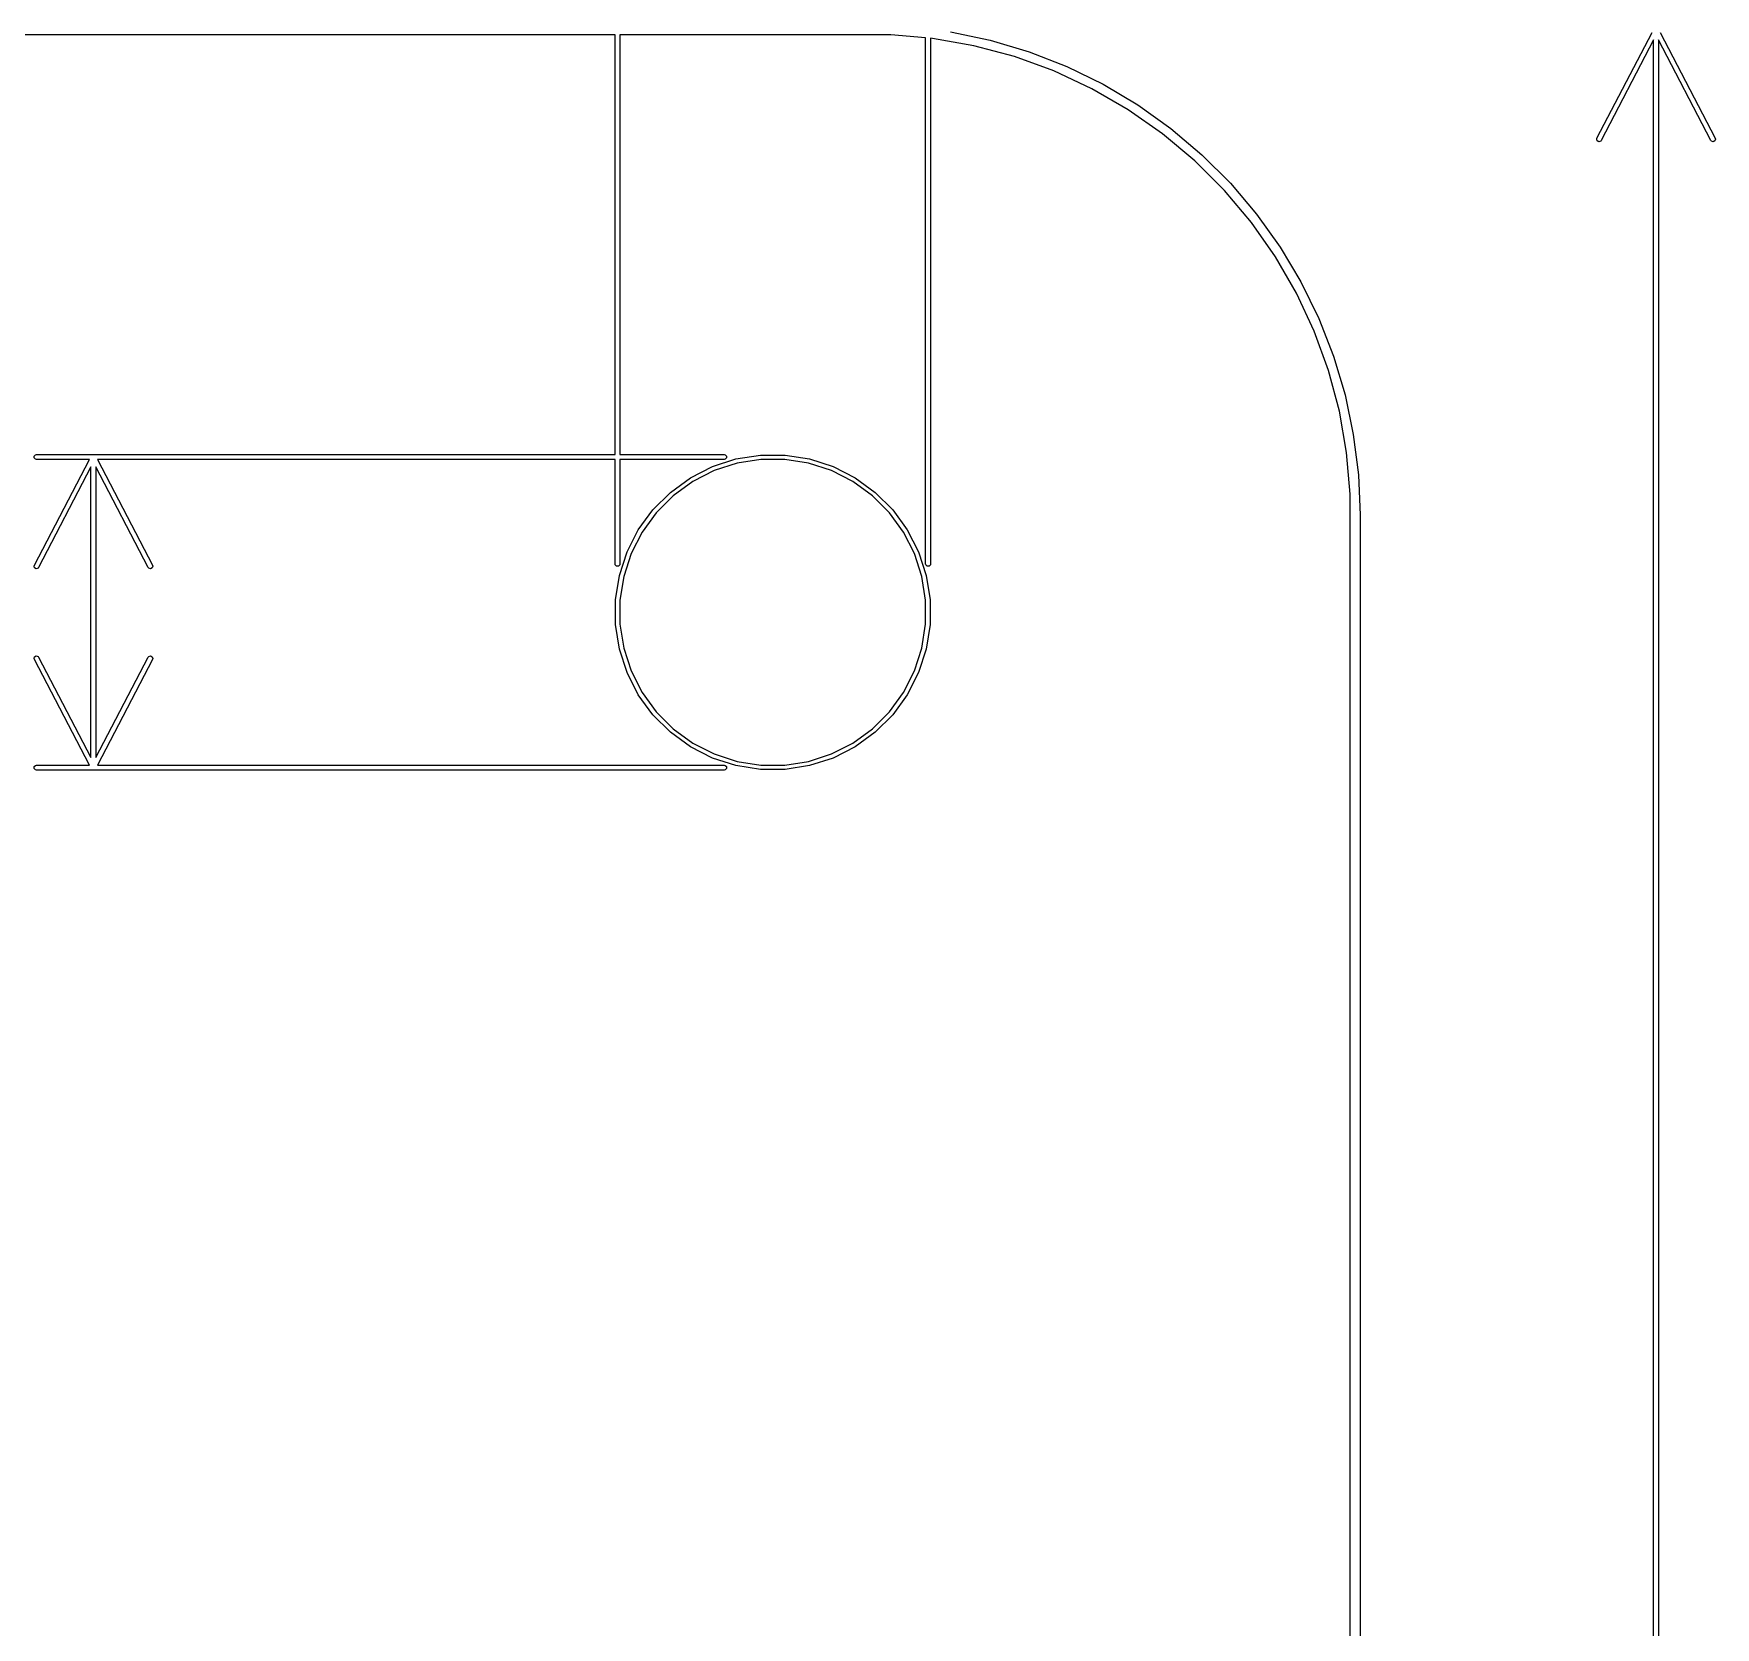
# Model space of a CAD drawing. Extents: x 2 to 13.8, y -9.5 to -0.7.
# Drawn here: x 13.125 to 13.808, y -1.829 to -1.183 of the extents above; entities that cross this region are included whole.
import ezdxf

# ---------------------------------------------------------------- set-up
doc = ezdxf.new("R2010")
doc.units = 0
doc.header["$MEASUREMENT"] = 0
doc.layers.add('BLACK', color=7, linetype='CONTINUOUS')

msp = doc.modelspace()

# ---------------------------------------------------------------- linework, layer by layer
at = {"layer": 'BLACK', "linetype": 'CONTINUOUS'}
for p, q in [((13.36122, -1.18307), (2.16535, -1.18307)), ((13.36122, -1.35335), (13.36122, -1.18307)), ((13.36319, -1.18307), (13.36319, -1.35335)), ((13.46457, -1.18307), (13.36319, -1.18307)), ((13.47308, -1.18307), (13.46457, -1.18307)), ((13.4872, -1.18431), (13.47308, -1.18307)), ((13.4872, -1.39764), (13.4872, -1.18431)), ((13.49003, -1.18455), (13.48917, -1.18448)), ((13.48917, -1.18448), (13.48917, -1.39764)), ((13.50679, -1.18751), (13.49003, -1.18455)), ((13.49729, -1.18185), (13.51337, -1.18522)), ((13.51337, -1.18522), (13.52912, -1.18991)), ((13.7595, -1.225), (13.78184, -1.18209)), ((13.78248, -1.18512), (13.76125, -1.22591)), ((13.78248, -9.4448), (13.78248, -1.18512)), ((13.80568, -1.22591), (13.78445, -1.18512)), ((13.78445, -1.18512), (13.78445, -9.4448)), ((13.78509, -1.18209), (13.80743, -1.225)), ((13.52322, -1.19191), (13.50679, -1.18751)), ((13.53922, -1.19773), (13.52322, -1.19191)), ((13.52912, -1.18991), (13.54443, -1.19588)), ((13.55464, -1.20493), (13.53922, -1.19773)), ((13.54443, -1.19588), (13.55919, -1.2031)), ((13.56938, -1.21343), (13.55464, -1.20493)), ((13.55919, -1.2031), (13.57331, -1.21151)), ((13.58332, -1.2232), (13.56938, -1.21343)), ((13.57331, -1.21151), (13.58668, -1.22106)), ((13.58668, -1.22106), (13.59922, -1.23168)), ((13.59635, -1.23413), (13.58332, -1.2232)), ((13.7594, -1.22537), (13.7595, -1.225)), ((13.75962, -1.22609), (13.7594, -1.22537)), ((13.76029, -1.22643), (13.75962, -1.22609)), ((13.76101, -1.22621), (13.76029, -1.22643)), ((13.76125, -1.22591), (13.76101, -1.22621)), ((13.80592, -1.22621), (13.80568, -1.22591)), ((13.80664, -1.22643), (13.80592, -1.22621)), ((13.80731, -1.22609), (13.80664, -1.22643)), ((13.80753, -1.22537), (13.80731, -1.22609)), ((13.80743, -1.225), (13.80753, -1.22537)), ((13.60839, -1.24617), (13.59635, -1.23413)), ((13.59922, -1.23168), (13.61084, -1.2433)), ((13.61932, -1.2592), (13.60839, -1.24617)), ((13.61084, -1.2433), (13.62146, -1.25584)), ((13.62909, -1.27314), (13.61932, -1.2592)), ((13.62146, -1.25584), (13.63101, -1.26921)), ((13.63759, -1.28788), (13.62909, -1.27314)), ((13.63101, -1.26921), (13.63942, -1.28333)), ((13.64479, -1.3033), (13.63759, -1.28788)), ((13.63942, -1.28333), (13.64664, -1.29809)), ((13.64664, -1.29809), (13.65261, -1.3134)), ((13.65061, -1.31929), (13.64479, -1.3033)), ((13.65261, -1.3134), (13.6573, -1.32915)), ((13.65501, -1.33573), (13.65061, -1.31929)), ((13.6573, -1.32915), (13.66067, -1.34523)), ((13.65797, -1.35249), (13.65501, -1.33573)), ((13.66067, -1.34523), (13.66271, -1.36153)), ((13.12561, -1.35395), (13.12614, -1.35342)), ((13.12561, -1.35471), (13.12561, -1.35395)), ((13.12614, -1.35524), (13.12561, -1.35471)), ((13.12565, -1.39823), (13.14798, -1.35531)), ((13.12614, -1.35342), (13.12652, -1.35335)), ((13.12652, -1.35531), (13.12614, -1.35524)), ((13.12652, -1.35335), (13.36122, -1.35335)), ((13.14798, -1.35531), (13.12652, -1.35531)), ((13.36122, -1.35531), (13.15123, -1.35531)), ((13.15123, -1.35531), (13.17357, -1.39823)), ((13.36122, -1.39764), (13.36122, -1.35531)), ((13.36319, -1.35335), (13.40551, -1.35335)), ((13.40551, -1.35531), (13.36319, -1.35531)), ((13.36319, -1.35531), (13.36319, -1.39764)), ((13.40071, -1.35822), (13.41026, -1.35511)), ((13.41068, -1.35684), (13.40139, -1.35986)), ((13.40551, -1.35335), (13.40589, -1.35342)), ((13.40589, -1.35524), (13.40551, -1.35531)), ((13.40589, -1.35342), (13.40642, -1.35395)), ((13.40642, -1.35471), (13.40589, -1.35524)), ((13.40642, -1.35395), (13.40642, -1.35471)), ((13.41026, -1.35511), (13.42018, -1.35354)), ((13.42032, -1.35531), (13.41068, -1.35684)), ((13.42018, -1.35354), (13.43022, -1.35354)), ((13.43008, -1.35531), (13.42032, -1.35531)), ((13.43972, -1.35684), (13.43008, -1.35531)), ((13.43022, -1.35354), (13.44013, -1.35511)), ((13.449, -1.35986), (13.43972, -1.35684)), ((13.44013, -1.35511), (13.44968, -1.35822)), ((13.65945, -1.36944), (13.65797, -1.35249)), ((13.14862, -1.35835), (13.12739, -1.39914)), ((13.14862, -1.47629), (13.14862, -1.35835)), ((13.17182, -1.39914), (13.15059, -1.35835)), ((13.15059, -1.35835), (13.15059, -1.47629)), ((13.38365, -1.36867), (13.39177, -1.36277)), ((13.3927, -1.36429), (13.3848, -1.37003)), ((13.39177, -1.36277), (13.40071, -1.35822)), ((13.40139, -1.35986), (13.3927, -1.36429)), ((13.4577, -1.36429), (13.449, -1.35986)), ((13.44968, -1.35822), (13.45862, -1.36277)), ((13.46559, -1.37003), (13.4577, -1.36429)), ((13.45862, -1.36277), (13.46675, -1.36867)), ((13.66271, -1.36153), (13.66339, -1.37795)), ((13.37655, -1.37577), (13.38365, -1.36867)), ((13.3848, -1.37003), (13.3779, -1.37693)), ((13.47249, -1.37693), (13.46559, -1.37003)), ((13.46675, -1.36867), (13.47384, -1.37577)), ((13.65945, -1.37795), (13.65945, -1.36944)), ((13.37065, -1.3839), (13.37655, -1.37577)), ((13.3779, -1.37693), (13.37216, -1.38482)), ((13.47823, -1.38482), (13.47249, -1.37693)), ((13.47384, -1.37577), (13.47975, -1.3839)), ((13.65945, -9.25197), (13.65945, -1.37795)), ((13.66339, -1.37795), (13.66339, -9.25197)), ((13.36609, -1.39284), (13.37065, -1.3839)), ((13.47975, -1.3839), (13.4843, -1.39284)), ((13.37216, -1.38482), (13.36773, -1.39352)), ((13.48266, -1.39352), (13.47823, -1.38482)), ((13.12554, -1.3986), (13.12565, -1.39823)), ((13.17357, -1.39823), (13.17367, -1.3986)), ((13.3613, -1.39801), (13.36122, -1.39764)), ((13.36183, -1.39855), (13.3613, -1.39801)), ((13.36311, -1.39801), (13.36258, -1.39855)), ((13.36299, -1.40239), (13.36609, -1.39284)), ((13.36319, -1.39764), (13.36311, -1.39801)), ((13.36773, -1.39352), (13.36472, -1.4028)), ((13.48568, -1.4028), (13.48266, -1.39352)), ((13.4843, -1.39284), (13.48741, -1.40239)), ((13.48728, -1.39801), (13.4872, -1.39764)), ((13.48781, -1.39855), (13.48728, -1.39801)), ((13.4891, -1.39801), (13.48857, -1.39855)), ((13.48917, -1.39764), (13.4891, -1.39801)), ((13.12576, -1.39931), (13.12554, -1.3986)), ((13.12643, -1.39966), (13.12576, -1.39931)), ((13.12715, -1.39944), (13.12643, -1.39966)), ((13.12739, -1.39914), (13.12715, -1.39944)), ((13.17206, -1.39944), (13.17182, -1.39914)), ((13.17278, -1.39966), (13.17206, -1.39944)), ((13.17345, -1.39931), (13.17278, -1.39966)), ((13.17367, -1.3986), (13.17345, -1.39931)), ((13.36142, -1.4123), (13.36299, -1.40239)), ((13.36258, -1.39855), (13.36183, -1.39855)), ((13.36472, -1.4028), (13.36319, -1.41244)), ((13.4872, -1.41244), (13.48568, -1.4028)), ((13.48741, -1.40239), (13.48898, -1.4123)), ((13.48857, -1.39855), (13.48781, -1.39855)), ((13.36142, -1.41244), (13.36142, -1.4123)), ((13.36142, -1.42234), (13.36142, -1.41244)), ((13.36319, -1.41244), (13.36319, -1.4222)), ((13.4872, -1.4222), (13.4872, -1.41244)), ((13.48898, -1.4123), (13.48898, -1.42234)), ((13.36299, -1.43226), (13.36142, -1.42234)), ((13.36319, -1.4222), (13.36472, -1.43184)), ((13.48568, -1.43184), (13.4872, -1.4222)), ((13.48898, -1.42234), (13.48741, -1.43226)), ((13.36609, -1.44181), (13.36299, -1.43226)), ((13.36472, -1.43184), (13.36773, -1.44113)), ((13.48266, -1.44113), (13.48568, -1.43184)), ((13.48741, -1.43226), (13.4843, -1.44181)), ((13.12554, -1.43605), (13.12576, -1.43533)), ((13.12565, -1.43642), (13.12554, -1.43605)), ((13.14798, -1.47933), (13.12565, -1.43642)), ((13.12576, -1.43533), (13.12643, -1.43498)), ((13.12643, -1.43498), (13.12715, -1.43521)), ((13.12715, -1.43521), (13.12739, -1.43551)), ((13.12739, -1.43551), (13.14862, -1.47629)), ((13.15059, -1.47629), (13.17182, -1.43551)), ((13.17357, -1.43642), (13.15123, -1.47933)), ((13.17182, -1.43551), (13.17206, -1.43521)), ((13.17206, -1.43521), (13.17278, -1.43498)), ((13.17278, -1.43498), (13.17345, -1.43533)), ((13.17345, -1.43533), (13.17367, -1.43605)), ((13.17367, -1.43605), (13.17357, -1.43642)), ((13.37065, -1.45075), (13.36609, -1.44181)), ((13.36773, -1.44113), (13.37216, -1.44982)), ((13.47823, -1.44982), (13.48266, -1.44113)), ((13.4843, -1.44181), (13.47975, -1.45075)), ((13.37655, -1.45887), (13.37065, -1.45075)), ((13.37216, -1.44982), (13.3779, -1.45772)), ((13.47249, -1.45772), (13.47823, -1.44982)), ((13.47975, -1.45075), (13.47384, -1.45887)), ((13.38365, -1.46597), (13.37655, -1.45887)), ((13.3779, -1.45772), (13.3848, -1.46462)), ((13.46559, -1.46462), (13.47249, -1.45772)), ((13.47384, -1.45887), (13.46675, -1.46597)), ((13.39177, -1.47187), (13.38365, -1.46597)), ((13.3848, -1.46462), (13.3927, -1.47036)), ((13.4577, -1.47036), (13.46559, -1.46462)), ((13.46675, -1.46597), (13.45862, -1.47187)), ((13.40071, -1.47643), (13.39177, -1.47187)), ((13.3927, -1.47036), (13.40139, -1.47479)), ((13.449, -1.47479), (13.4577, -1.47036)), ((13.45862, -1.47187), (13.44968, -1.47643)), ((13.12561, -1.47994), (13.12614, -1.47941)), ((13.12561, -1.48069), (13.12561, -1.47994)), ((13.12614, -1.47941), (13.12652, -1.47933)), ((13.12652, -1.47933), (13.14798, -1.47933)), ((13.15123, -1.47933), (13.40551, -1.47933)), ((13.41026, -1.47953), (13.40071, -1.47643)), ((13.40139, -1.47479), (13.41068, -1.4778)), ((13.40551, -1.47933), (13.40589, -1.47941)), ((13.40589, -1.47941), (13.40642, -1.47994)), ((13.40642, -1.47994), (13.40642, -1.48069)), ((13.42018, -1.4811), (13.41026, -1.47953)), ((13.41068, -1.4778), (13.42032, -1.47933)), ((13.42032, -1.47933), (13.43008, -1.47933)), ((13.43008, -1.47933), (13.43972, -1.4778)), ((13.44013, -1.47953), (13.43022, -1.4811)), ((13.43972, -1.4778), (13.449, -1.47479)), ((13.44968, -1.47643), (13.44013, -1.47953)), ((13.12614, -1.48122), (13.12561, -1.48069)), ((13.12652, -1.4813), (13.12614, -1.48122)), ((13.40551, -1.4813), (13.12652, -1.4813)), ((13.40589, -1.48122), (13.40551, -1.4813)), ((13.40642, -1.48069), (13.40589, -1.48122)), ((13.43022, -1.4811), (13.42018, -1.4811))]:
    msp.add_line(p, q, dxfattribs=at)

doc.saveas('drawing.dxf')
